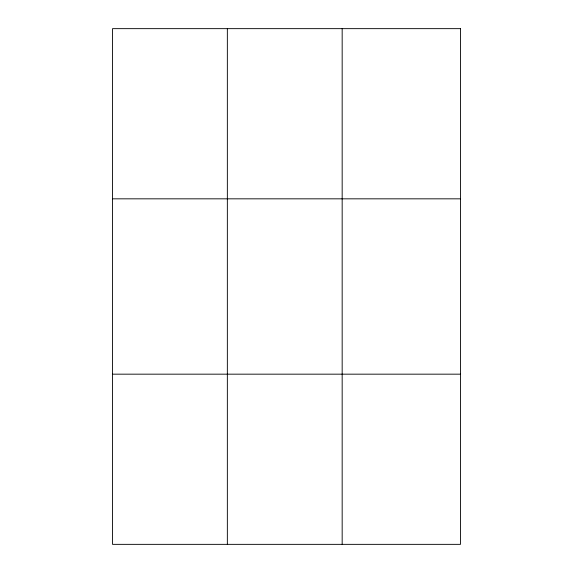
<?xml version="1.0" encoding="UTF-8"?>
<svg xmlns="http://www.w3.org/2000/svg" width="573" height="573" viewBox="0 0 573 573"><rect width="100%" height="100%" fill="white"/><g stroke="black" fill="none" stroke-linecap="round" stroke-linejoin="round"><path stroke-width="0.86" d="M227.352 28.65L227.352 544.35M342.167 28.65L342.167 544.35M112.53 198.831L460.47 198.831M112.53 374.169L460.47 374.169M460.47 28.65L460.47 544.35L112.53 544.35L112.53 28.65L460.47 28.65"/></g></svg>
